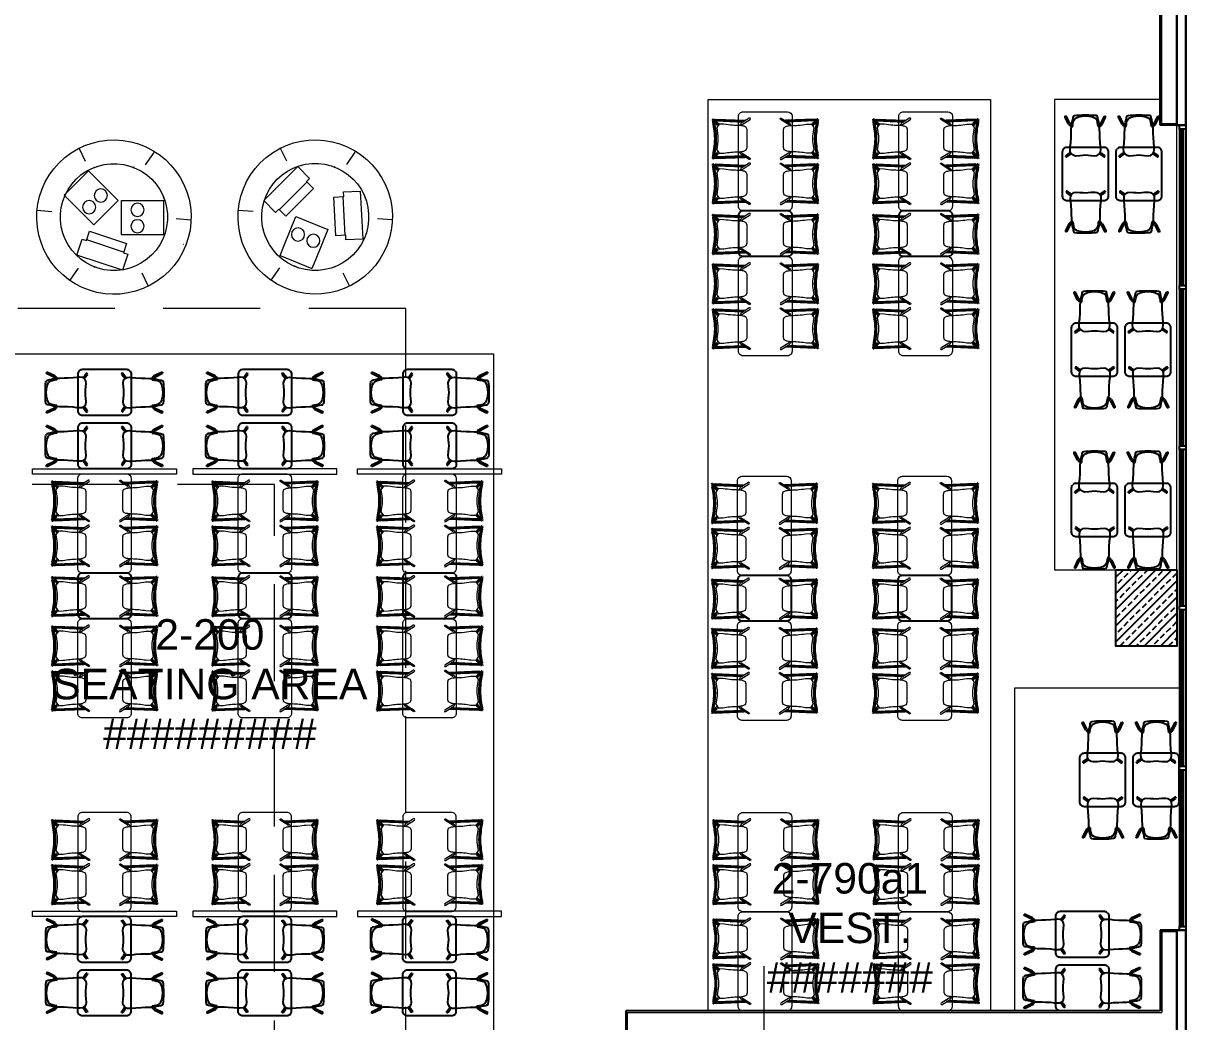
# Model space of a CAD drawing. Header units: centimetres. Extents: x -678439 to 55805, y -426864 to 17948.
# Drawn here: x 48759 to 50281, y 11672 to 12980 of the extents above; entities that cross this region are included whole.
import ezdxf
from ezdxf.enums import TextEntityAlignment as Align

# ---------------------------------------------------------------- set-up
doc = ezdxf.new("R2010")
doc.units = ezdxf.units.CM
doc.header["$LTSCALE"] = 0.01
doc.header["$MEASUREMENT"] = 0
doc.linetypes.add('HIDDEN', pattern=[9.525, 6.35, -3.175])
doc.layers.get('0').update_dxf_attribs({"lineweight": 0})
for name, color, linetype, lineweight in [('AG-Furniture', 9, 'Continuous', 9), ('AG-Wall', 4, 'Continuous', 20), ('AI-040', 2, 'Continuous', 20), ('AI-040 @ 250', 2, 'Continuous', 20), ('Cephe Duvarı', 3, 'Continuous', 30), ('shaft', 3, 'Continuous', 20), ('SP1-Equipment', 4, 'Continuous', 9)]:
    doc.layers.add(name, color=color, linetype=linetype, lineweight=lineweight)
for name, color, linetype in [('AG-PLASTER', 73, 'Continuous'), ('AI-120', 4, 'Continuous'), ('V-0_Hatch_Concrete', 252, 'Continuous'), ('V-2_Column', 160, 'Continuous')]:
    doc.layers.add(name, color=color, linetype=linetype)
doc.styles.add('Arial', font='arial.ttf')

# ---------------------------------------------------------------- blocks, each defined once
blk = doc.blocks.new('150714_ARSA$0$KOLON 80X120')
at = {"layer": 'V-0_Hatch_Concrete'}
h = blk.add_hatch(dxfattribs=at)
h.set_pattern_fill('ANSI33', color=256, scale=60)
h.set_pattern_definition([(45, (-19036.79, -4512.143), (-10.606602, 10.606602), []), (45, (-19026.183, -4512.143), (-10.606602, 10.606602), [7.5, -3.75])])
h.paths.add_polyline_path([(0, 100), (80, 100), (80, 0), (0, 0)])
at = {"layer": 'V-2_Column'}
blk.add_lwpolyline([(0, 100), (80, 100), (80, 0), (0, 0), (0, 100)], dxfattribs=at)
blk = doc.blocks.new('PSN_Cold Line Coffee Machine')
at = {"layer": 'SP1-Equipment', "color": 7, "linetype": 'Continuous', "lineweight": 13}
for p, q in [((451, 552), (0, 552)), ((0, 552), (0, 130)), ((451, 130), (451, 552)), ((0, 130), (0, 0)), ((451, 0), (451, 130)), ((451, 0), (0, 0))]:
    blk.add_line(p, q, dxfattribs=at)
for centre, radius in [((121, 343), 86), ((337, 344), 86.3)]:
    blk.add_circle(centre, radius, dxfattribs=at)
blk = doc.blocks.new('PSN_Cold Line Softdrink dispensing Tower')
at = {"layer": 'SP1-Equipment', "color": 7, "linetype": 'Continuous', "lineweight": 13}
for p, q in [((61, 350), (61, 220)), ((570, 350), (61, 350)), ((570, 220), (570, 350)), ((0, 220), (0, 0)), ((61, 220), (0, 220)), ((61, 230), (570, 230)), ((630, 220), (570, 220)), ((630, 0), (630, 220)), ((0, 0), (630, 0))]:
    blk.add_line(p, q, dxfattribs=at)
blk = doc.blocks.new('SSN_Beverage island round')
at = {"layer": 'SP1-Equipment', "color": 7, "linetype": 'Continuous', "lineweight": 13}
for p, q in [((739, 1985), (642, 1952)), ((839, 2007), (739, 1985)), ((940, 2020), (839, 2007)), ((1043, 2021), (940, 2020)), ((1145, 2013), (1043, 2021)), ((1246, 1994), (1145, 2013)), ((1344, 1966), (1246, 1994)), ((460, 1858), (377, 1798)), ((548, 1910), (460, 1858)), ((642, 1952), (548, 1910)), ((1439, 1927), (1344, 1966)), ((1529, 1879), (1439, 1927)), ((1615, 1822), (1529, 1879)), ((300, 1730), (231, 1655)), ((377, 1798), (300, 1730)), ((802, 1680), (723, 1650)), ((885, 1701), (802, 1680)), ((969, 1711), (885, 1701)), ((1053, 1711), (969, 1711)), ((1137, 1701), (1053, 1711)), ((1220, 1680), (1137, 1701)), ((1299, 1650), (1220, 1680)), ((1270, 1661), (1220, 1680)), ((1694, 1757), (1615, 1822)), ((1765, 1684), (1694, 1757)), ((1830, 1604), (1765, 1684)), ((170, 1572), (118, 1484)), ((231, 1655), (170, 1572)), ((579, 1563), (515, 1507)), ((648, 1611), (579, 1563)), ((723, 1650), (648, 1611)), ((744, 1658), (762, 1666)), ((1297, 1650), (1270, 1661)), ((1299, 1650), (1297, 1650)), ((1374, 1611), (1299, 1650)), ((1444, 1563), (1374, 1611)), ((1507, 1507), (1444, 1563)), ((1858, 1561), (1830, 1604)), ((1886, 1518), (1858, 1561)), ((74, 1392), (41, 1295)), ((118, 1484), (74, 1392)), ((411, 1374), (372, 1299)), ((459, 1443), (411, 1374)), ((515, 1507), (459, 1443)), ((1563, 1443), (1507, 1507)), ((1611, 1374), (1563, 1443)), ((1651, 1299), (1611, 1374)), ((1932, 1427), (1886, 1518)), ((1970, 1332), (1932, 1427)), ((41, 1295), (17, 1195)), ((342, 1219), (321, 1137)), ((372, 1299), (342, 1219)), ((360, 1269), (362, 1272)), ((1681, 1219), (1651, 1299)), ((1654, 1288), (1651, 1299)), ((1658, 1279), (1654, 1288)), ((1681, 1219), (1658, 1279)), ((1658, 1279), (1666, 1260)), ((1701, 1137), (1681, 1219)), ((1997, 1233), (1970, 1332)), ((2015, 1132), (1997, 1233)), ((3, 1094), (0, 991)), ((17, 1195), (3, 1094)), ((321, 1137), (311, 1053)), ((1711, 1053), (1701, 1137)), ((2022, 1030), (2015, 1132)), ((0, 991), (7, 889)), ((311, 1053), (311, 968)), ((311, 968), (321, 884)), ((1701, 884), (1711, 968)), ((1711, 968), (1711, 1053)), ((2005, 826), (2019, 928)), ((2019, 928), (2022, 1030)), ((7, 889), (25, 788)), ((25, 788), (52, 689)), ((321, 884), (342, 802)), ((342, 802), (372, 723)), ((1651, 723), (1681, 802)), ((1681, 802), (1701, 884)), ((1982, 727), (2005, 826)), ((52, 689), (90, 594)), ((363, 744), (356, 761)), ((372, 723), (411, 648)), ((411, 648), (459, 578)), ((1563, 578), (1611, 648)), ((1611, 648), (1651, 723)), ((1662, 752), (1659, 745)), ((1905, 537), (1948, 630)), ((1948, 630), (1982, 727)), ((90, 594), (137, 503)), ((137, 503), (164, 460)), ((164, 460), (192, 417)), ((459, 578), (515, 515)), ((515, 515), (579, 459)), ((579, 459), (648, 411)), ((1374, 411), (1444, 459)), ((1444, 459), (1507, 515)), ((1507, 515), (1563, 578)), ((1852, 449), (1905, 537)), ((192, 417), (257, 337)), ((257, 337), (329, 264)), ((648, 411), (723, 371)), ((723, 371), (802, 341)), ((723, 371), (753, 360)), ((753, 360), (752, 360)), ((753, 360), (802, 341)), ((802, 341), (885, 321)), ((885, 321), (969, 311)), ((969, 311), (1053, 311)), ((1053, 311), (1137, 321)), ((1137, 321), (1220, 341)), ((1220, 341), (1299, 371)), ((1299, 371), (1374, 411)), ((1722, 291), (1791, 367)), ((1791, 367), (1852, 449)), ((329, 264), (408, 199)), ((408, 199), (493, 142)), ((1474, 112), (1562, 163)), ((1562, 163), (1645, 223)), ((1645, 223), (1722, 291)), ((493, 142), (583, 94)), ((583, 94), (678, 56)), ((678, 56), (777, 27)), ((777, 27), (877, 8)), ((877, 8), (979, 0)), ((979, 0), (1082, 2)), ((1082, 2), (1183, 14)), ((1183, 14), (1283, 37)), ((1283, 37), (1380, 69)), ((1370, 97), (1372, 99)), ((1380, 69), (1474, 112))]:
    blk.add_line(p, q, dxfattribs=at)
at = {"layer": 'SP1-Equipment', "color": 7, "linetype": 'Continuous', "lineweight": 20}
for p, q in [((941, 1824), (926, 2018)), ((1679, 1480), (1839, 1590)), ((281, 1384), (106, 1468)), ((1742, 647), (1917, 563)), ((324, 596), (164, 486)), ((1030, 195), (1045, 1))]:
    blk.add_line(p, q, dxfattribs=at)
blk = doc.blocks.new('A$C10196342')
at = {"layer": 'SP1-Equipment', "color": 7, "linetype": 'Continuous', "lineweight": 13, "zscale": 1000}
for name, p, xscale, rotation in [('SSN_Beverage island round', (-12112, -43768), -1, 90), ('SSN_Beverage island round', (-9476, -43766), -1, 90), ('PSN_Cold Line Softdrink dispensing Tower', (-11161, -44561), -1, 225.0000000000032), ('PSN_Cold Line Coffee Machine', (-13776, -44492), -1, 224.9999999999968), ('PSN_Cold Line Softdrink dispensing Tower', (-9897, -44437), -1.000000000000001, 92.98978530149837), ('PSN_Cold Line Coffee Machine', (-12471, -44562), -1, 90), ('PSN_Cold Line Coffee Machine', (-10529, -45452), -1, 337.8521268971078), ('PSN_Cold Line Softdrink dispensing Tower', (-13010, -45475), -1, 341.6443020427711)]:
    blk.add_blockref(name, p, dxfattribs=dict(at, xscale=xscale, rotation=rotation))
blk = doc.blocks.new('*U93')
at = {"style": 'Arial'}
for tag, p in [('NO', (1.676, 0.8)), ('MAHAL', (1.676, -1.8)), ('ALAN', (1.676, -4.4))]:
    blk.add_attdef(tag, text='', height=1.6, dxfattribs=at).set_placement(p, align=Align.MIDDLE_CENTER)
blk = doc.blocks.new('ART_00113592_P')
at = {"color": 0, "linetype": 'Continuous', "lineweight": -3}
for p, q in [((0, -60), (1, -49)), ((0, -540), (0, -60)), ((1, -49), (4, -39)), ((4, -39), (8, -30)), ((8, -30), (14, -21)), ((14, -21), (21, -14)), ((21, -14), (30, -8)), ((30, -8), (39, -4)), ((39, -4), (49, -1)), ((49, -1), (60, 0)), ((60, 0), (640, 0)), ((640, 0), (651, -1)), ((651, -1), (661, -4)), ((661, -4), (670, -8)), ((670, -8), (679, -14)), ((686, -21), (679, -14)), ((692, -30), (686, -21)), ((696, -39), (692, -30)), ((699, -49), (696, -39)), ((700, -60), (699, -49)), ((700, -540), (700, -60)), ((700, -60), (700, -60)), ((1, -551), (0, -540)), ((4, -561), (1, -551)), ((8, -570), (4, -561)), ((14, -579), (8, -570)), ((21, -586), (14, -579)), ((21, -586), (30, -592)), ((30, -592), (39, -596)), ((39, -596), (49, -599)), ((49, -599), (60, -600)), ((60, -600), (640, -600)), ((640, -600), (651, -599)), ((651, -599), (661, -596)), ((661, -596), (670, -592)), ((670, -592), (679, -586)), ((679, -586), (686, -579)), ((686, -579), (692, -570)), ((692, -570), (696, -561)), ((696, -561), (699, -551)), ((699, -551), (700, -540))]:
    blk.add_line(p, q, dxfattribs=at)
blk = doc.blocks.new('ART_00104314_P')
at = {"color": 0, "linetype": 'Continuous', "lineweight": -3}
for p, q in [((225, 0), (268, 0)), ((268, 0), (312, 0)), ((0, -28), (1, -14)), ((46, -123), (0, -28)), ((1, -14), (15, -15)), ((61, -109), (15, -15)), ((46, -123), (62, -139)), ((61, -109), (76, -125)), ((62, -139), (83, -154)), ((76, -125), (85, -131)), ((82, -187), (83, -149)), ((83, -149), (86, -116)), ((84, -154), (100, -150)), ((86, -116), (93, -93)), ((93, -93), (101, -65)), ((100, -150), (104, -120)), ((101, -65), (105, -37)), ((104, -120), (107, -97)), ((105, -37), (107, -27)), ((107, -27), (114, -13)), ((107, -97), (116, -69)), ((114, -13), (126, -6)), ((116, -69), (136, -43)), ((126, -6), (155, -2)), ((136, -43), (159, -32)), ((155, -2), (186, -1)), ((159, -32), (177, -25)), ((177, -25), (198, -20)), ((186, -1), (225, 0)), ((198, -20), (226, -16)), ((226, -16), (268, -12)), ((268, -12), (310, -16)), ((310, -16), (337, -20)), ((312, 0), (349, -1)), ((337, -20), (358, -25)), ((349, -1), (382, -1)), ((358, -25), (376, -32)), ((376, -32), (399, -43)), ((382, -1), (406, -5)), ((419, -71), (399, -43)), ((406, -5), (419, -11)), ((427, -22), (419, -11)), ((430, -120), (419, -71)), ((430, -38), (427, -22)), ((435, -65), (430, -38)), ((434, -150), (430, -120)), ((434, -150), (451, -155)), ((443, -94), (435, -65)), ((448, -117), (443, -94)), ((452, -150), (448, -117)), ((450, -130), (456, -126)), ((452, -153), (469, -141)), ((453, -188), (452, -150)), ((456, -126), (471, -110)), ((469, -141), (486, -124)), ((471, -110), (517, -15)), ((486, -124), (532, -28)), ((517, -15), (531, -15)), ((532, -28), (531, -15)), ((75, -366), (79, -294)), ((79, -294), (80, -245)), ((80, -245), (82, -187)), ((455, -245), (453, -188)), ((457, -294), (455, -245)), ((461, -366), (457, -294)), ((67, -447), (69, -413)), ((67, -451), (67, -447)), ((69, -479), (67, -451)), ((69, -413), (75, -366)), ((466, -414), (461, -366)), ((464, -489), (468, -452)), ((468, -447), (466, -414)), ((468, -452), (468, -447)), ((11, -548), (13, -534)), ((11, -548), (25, -551)), ((13, -534), (51, -507)), ((25, -551), (62, -524)), ((51, -507), (67, -496)), ((62, -524), (79, -512)), ((67, -496), (74, -491)), ((82, -509), (69, -479)), ((79, -512), (82, -510)), ((83, -510), (82, -509)), ((83, -510), (114, -529)), ((114, -529), (141, -534)), ((141, -534), (194, -531)), ((194, -531), (231, -526)), ((231, -526), (268, -525)), ((268, -525), (303, -526)), ((303, -526), (341, -530)), ((341, -530), (392, -534)), ((392, -534), (419, -530)), ((419, -530), (450, -512)), ((450, -512), (464, -489)), ((450, -512), (450, -512)), ((451, -511), (452, -511)), ((452, -511), (468, -523)), ((461, -493), (463, -495)), ((463, -495), (480, -507)), ((468, -523), (506, -550)), ((480, -507), (518, -534)), ((506, -550), (520, -548)), ((520, -548), (518, -534))]:
    blk.add_line(p, q, dxfattribs=at)
blk = doc.blocks.new('ART_80113588_P')
at = {"color": 0}
blk.add_lwpolyline([(60, 0), (1239, 0, -0.414214), (1299, -60), (1299, -641, -0.414214), (1239, -701), (60, -701, -0.414416), (0, -641), (0, -60, -0.414011)], format="xyb", close=True, dxfattribs=at)
blk = doc.blocks.new('ART_00179724_P')
at = {"color": 0, "linetype": 'Continuous', "lineweight": -3}
for p, q in [((17, -449), (33, -76)), ((33, -76), (34, -69)), ((33, -448), (48, -91)), ((510, -448), (496, -91)), ((511, -76), (509, -69)), ((526, -449), (511, -76)), ((22, -470), (17, -449)), ((36, -463), (33, -448)), ((36, -462), (73, -424)), ((50, -475), (90, -435)), ((73, -424), (81, -419)), ((81, -419), (86, -415)), ((90, -435), (97, -430)), ((97, -430), (102, -427)), ((171, -458), (203, -455)), ((203, -455), (236, -453)), ((236, -453), (272, -452)), ((272, -452), (307, -453)), ((307, -453), (341, -455)), ((341, -455), (372, -458)), ((440, -426), (447, -430)), ((447, -430), (453, -435)), ((493, -475), (453, -435)), ((456, -414), (462, -419)), ((462, -419), (470, -424)), ((508, -462), (470, -424)), ((507, -463), (510, -448)), ((522, -470), (526, -449)), ((13, -494), (14, -484)), ((13, -494), (22, -499)), ((14, -484), (24, -473)), ((35, -486), (22, -470)), ((22, -499), (31, -495)), ((31, -495), (38, -487)), ((35, -486), (53, -493)), ((48, -474), (36, -463)), ((48, -474), (55, -477)), ((53, -493), (90, -487)), ((55, -477), (87, -471)), ((87, -471), (114, -466)), ((90, -487), (116, -482)), ((114, -466), (142, -462)), ((116, -482), (144, -478)), ((142, -462), (171, -458)), ((144, -478), (173, -474)), ((173, -474), (204, -471)), ((204, -471), (237, -469)), ((237, -469), (272, -468)), ((272, -468), (307, -469)), ((307, -469), (340, -471)), ((340, -471), (370, -474)), ((370, -474), (399, -478)), ((372, -458), (402, -462)), ((399, -478), (427, -482)), ((402, -462), (430, -466)), ((427, -482), (454, -487)), ((430, -466), (457, -471)), ((454, -487), (490, -493)), ((457, -471), (489, -477)), ((489, -477), (496, -474)), ((490, -493), (509, -486)), ((496, -474), (507, -463)), ((513, -495), (505, -487)), ((509, -486), (522, -470)), ((513, -495), (522, -499)), ((530, -484), (519, -473)), ((522, -499), (530, -494)), ((530, -494), (530, -484))]:
    blk.add_line(p, q, dxfattribs=at)
for points in [[(100, -122), (90, -116), (83, -110), (17, -5), (8, 0), (0, -5), (0, -15), (66, -121), (75, -127), (98, -142)], [(440, -124), (453, -116), (460, -110), (526, -5), (535, 0), (544, -5), (543, -15), (477, -121), (469, -127), (451, -138), (442, -143)]]:
    blk.add_lwpolyline(points)
blk.add_lwpolyline([(416, -442), (462, -410), (461, -347, -0.042505), (443, -163, 0.031757), (440, -124, 0.005161), (436, -94, 0.080654), (434, -87), (417, -54), (388, -45), (152, -45), (123, -54), (108, -84), (105, -94), (102, -110, 0.034931), (96, -197, -0.019565), (95, -234, -0.013196), (80, -347), (78, -410), (124, -442), (237, -425), (303, -425)], format="xyb", close=True)
blk = doc.blocks.new('A$C4C4F46C8')
at = {"layer": 'AG-Furniture', "color": 251}
for points, elevation in [([(-5738, 14962), (-2043, 14962), (-2043, 3018), (-5738, 3018)], 833), ([(-16654, 11630), (-8550, 11630), (-8550, 2742), (-16654, 2742)], 427), ([(-1726, 3030), (180, 3030), (180, 4075), (435, 4075), (435, 7250), (-1726, 7250)], -724)]:
    blk.add_lwpolyline(points, close=True, dxfattribs=dict(at, elevation=elevation))
blk.add_lwpolyline([(-1205, 8800), (400, 8800), (400, 14625), (180, 14625), (180, 14962), (-1205, 14962)], close=True, dxfattribs=at)
at = {"layer": 'AG-Furniture'}
for points in [[(-14587, 10122), (-12702, 10122), (-12702, 10052), (-14587, 10052)], [(-12487, 10052), (-10602, 10052), (-10602, 10122), (-12487, 10122)], [(-10330, 10122), (-8445, 10122), (-8445, 10052), (-10330, 10052)], [(-14587, 4324), (-12702, 4324), (-12702, 4254), (-14587, 4254)], [(-12487, 4254), (-10602, 4254), (-10602, 4324), (-12487, 4324)], [(-10330, 4254), (-8445, 4254), (-8445, 4324), (-10330, 4324)]]:
    blk.add_lwpolyline(points, close=True, dxfattribs=at)
at = {"layer": 'AG-Furniture', "ltscale": 0.3}
for name, p, rotation in [('ART_80113588_P', (-4641, 14802, 2060), 270), ('ART_80113588_P', (-2541, 14802, 2060), 270), ('ART_00179724_P', (-5186, 14719, 1030), 270), ('ART_00179724_P', (-3086, 14719, 1030), 270), ('ART_00104314_P', (-1066, 14760, -777), 359.9999879412392), ('ART_00104314_P', (-366, 14760, -777), 359.9999879412392), ('ART_00113592_P', (-1098, 13635, -57), 89.99998794123918), ('ART_00113592_P', (-398, 13635, -57), 89.99998794123918), ('ART_00179724_P', (-5186, 14130, 1030), 270), ('ART_00179724_P', (-3086, 14130, 1030), 270), ('ART_00104314_P', (-530, 13211, -777), 179.9999879412391), ('ART_00104314_P', (170, 13211, -777), 179.9999879412391), ('ART_00179724_P', (-5186, 13467, 1030), 270), ('ART_00113592_P', (-4642, 12903, 2060), 180), ('ART_00179724_P', (-3086, 13467, 1030), 270), ('ART_00113592_P', (-2542, 12903, 2060), 180), ('ART_00179724_P', (-5186, 12820, 1030), 270), ('ART_80113588_P', (-4641, 12903, 2060), 270), ('ART_00179724_P', (-3086, 12820, 1030), 270), ('ART_80113588_P', (-2542, 12903, 2060), 270), ('ART_00104314_P', (-948, 12457, -777), 359.9999879412392), ('ART_00104314_P', (-948, 12457, -777), 359.9999879412392), ('ART_00104314_P', (-248, 12457, -777), 359.9999879412392), ('ART_00104314_P', (-248, 12457, -777), 359.9999879412392), ('ART_00179724_P', (-5186, 12230, 1030), 270), ('ART_00179724_P', (-3086, 12230, 1030), 270), ('ART_00113592_P', (-980, 11332, -57), 89.99998794123918), ('ART_00113592_P', (-980, 11332, -57), 89.99998794123918), ('ART_00113592_P', (-280, 11332, -57), 89.99998794123918), ('ART_00113592_P', (-280, 11332, -57), 89.99998794123918), ('ART_00113592_P', (-13295, 10822), 180), ('ART_00113592_P', (-13295, 10822), 180), ('ART_00113592_P', (-11195, 10822), 180), ('ART_00113592_P', (-11195, 10822), 180), ('ART_00113592_P', (-9038, 10822), 180), ('ART_00113592_P', (-9038, 10822), 180), ('ART_00104314_P', (-412, 10907, -777), 179.9999879412391), ('ART_00104314_P', (-412, 10907, -777), 179.9999879412391), ('ART_00104314_P', (288, 10907, -777), 179.9999879412391), ('ART_00104314_P', (288, 10907, -777), 179.9999879412391), ('ART_00104314_P', (-14420, 10854, -720), 90), ('ART_00104314_P', (-14420, 10854, -720), 90), ('ART_00104314_P', (-12870, 11390, -720), 270), ('ART_00104314_P', (-12870, 11390, -720), 270), ('ART_00104314_P', (-12320, 10854, -720), 90), ('ART_00104314_P', (-12320, 10854, -720), 90), ('ART_00104314_P', (-10770, 11390, -720), 270), ('ART_00104314_P', (-10770, 11390, -720), 270), ('ART_00104314_P', (-10163, 10854, -720), 90), ('ART_00104314_P', (-10163, 10854, -720), 90), ('ART_00104314_P', (-8613, 11390, -720), 270), ('ART_00104314_P', (-8613, 11390, -720), 270), ('ART_00104314_P', (-14420, 10154, -720), 90), ('ART_00104314_P', (-14420, 10154, -720), 90), ('ART_00113592_P', (-13295, 10122), 180), ('ART_00113592_P', (-13295, 10122), 180), ('ART_00104314_P', (-12870, 10690, -720), 270), ('ART_00104314_P', (-12870, 10690, -720), 270), ('ART_00104314_P', (-12320, 10154, -720), 90), ('ART_00104314_P', (-12320, 10154, -720), 90), ('ART_00113592_P', (-11195, 10122), 180), ('ART_00113592_P', (-11195, 10122), 180), ('ART_00104314_P', (-10770, 10690, -720), 270), ('ART_00104314_P', (-10770, 10690, -720), 270), ('ART_00104314_P', (-10163, 10154, -720), 90), ('ART_00104314_P', (-10163, 10154, -720), 90), ('ART_00113592_P', (-9038, 10122), 180), ('ART_00113592_P', (-9038, 10122), 180), ('ART_00104314_P', (-8613, 10690, -720), 270), ('ART_00104314_P', (-8613, 10690, -720), 270), ('ART_00104314_P', (-948, 10357, -777), 359.9999879412392), ('ART_00104314_P', (-948, 10357, -777), 359.9999879412392), ('ART_00104314_P', (-248, 10357, -777), 359.9999879412392), ('ART_00104314_P', (-248, 10357, -777), 359.9999879412392), ('ART_80113588_P', (-13295, 10056, 1030), 270), ('ART_80113588_P', (-13295, 10056, 1030), 270), ('ART_80113588_P', (-11195, 10056, 1030), 270), ('ART_80113588_P', (-11195, 10056, 1030), 270), ('ART_80113588_P', (-9038, 10056, 1030), 270), ('ART_80113588_P', (-9038, 10056, 1030), 270), ('ART_00179724_P', (-13840, 9973), 270), ('ART_00179724_P', (-11740, 9973), 270), ('ART_00179724_P', (-9583, 9973), 270), ('ART_00179724_P', (-5198, 9942), 270), ('ART_80113588_P', (-4654, 10025, 1030), 270), ('ART_80113588_P', (-4654, 10025, 1030), 270), ('ART_00179724_P', (-3090, 9942), 270), ('ART_80113588_P', (-2554, 10025, 1030), 270), ('ART_00113592_P', (-980, 9232, -57), 89.99998794123918), ('ART_00113592_P', (-980, 9232, -57), 89.99998794123918), ('ART_00113592_P', (-280, 9232, -57), 89.99998794123918), ('ART_00113592_P', (-280, 9232, -57), 89.99998794123918), ('ART_00179724_P', (-13840, 9384), 270), ('ART_00179724_P', (-11740, 9384), 270), ('ART_00179724_P', (-9583, 9384), 270), ('ART_00179724_P', (-5198, 9352), 270), ('ART_00179724_P', (-3090, 9352), 270), ('ART_00104314_P', (-412, 8807, -777), 179.9999879412391), ('ART_00104314_P', (-412, 8807, -777), 179.9999879412391), ('ART_00104314_P', (288, 8807, -777), 179.9999879412391), ('ART_00104314_P', (288, 8807, -777), 179.9999879412391), ('ART_00179724_P', (-13840, 8721), 270), ('ART_00113592_P', (-13295, 8157, 1030), 180), ('ART_00113592_P', (-13295, 8157, 1030), 180), ('ART_00179724_P', (-11740, 8721), 270), ('ART_00113592_P', (-11195, 8157, 1030), 180), ('ART_00113592_P', (-11195, 8157, 1030), 180), ('ART_00179724_P', (-9583, 8721), 270), ('ART_00113592_P', (-9038, 8157, 1030), 180), ('ART_00113592_P', (-9038, 8157, 1030), 180), ('ART_00179724_P', (-5198, 8689), 270), ('ART_00113592_P', (-4654, 8126, 1030), 180), ('ART_00113592_P', (-4654, 8126, 1030), 180), ('ART_00179724_P', (-3090, 8689), 270), ('ART_00113592_P', (-2554, 8126, 1030), 180), ('ART_00179724_P', (-13840, 8074), 270), ('ART_80113588_P', (-13295, 8157, 1030), 270), ('ART_80113588_P', (-13295, 8157, 1030), 270), ('ART_00179724_P', (-11740, 8074), 270), ('ART_80113588_P', (-11195, 8157, 1030), 270), ('ART_80113588_P', (-11195, 8157, 1030), 270), ('ART_00179724_P', (-9583, 8074), 270), ('ART_80113588_P', (-9038, 8157, 1030), 270), ('ART_80113588_P', (-9038, 8157, 1030), 270), ('ART_80113588_P', (-4654, 8125, 1030), 270), ('ART_80113588_P', (-4654, 8125, 1030), 270), ('ART_80113588_P', (-2554, 8125, 1030), 270), ('ART_00179724_P', (-5198, 8042), 270), ('ART_00179724_P', (-3090, 8042), 270), ('ART_00179724_P', (-13840, 7484), 270), ('ART_00179724_P', (-11740, 7484), 270), ('ART_00179724_P', (-9583, 7484), 270), ('ART_00179724_P', (-5198, 7453), 270), ('ART_00179724_P', (-3090, 7453), 270), ('ART_00104314_P', (-840, 6819), 359.9999879412392), ('ART_00104314_P', (-840, 6819), 359.9999879412392), ('ART_00104314_P', (-140, 6819), 359.9999879412392), ('ART_00104314_P', (-140, 6819), 359.9999879412392), ('ART_00113592_P', (-873, 5695, 720), 89.99998794123918), ('ART_00113592_P', (-873, 5695, 720), 89.99998794123918), ('ART_00113592_P', (-173, 5695, 720), 89.99998794123918), ('ART_00113592_P', (-173, 5695, 720), 89.99998794123918), ('ART_00104314_P', (-305, 5270), 179.9999879412391), ('ART_00104314_P', (-305, 5270), 179.9999879412391), ('ART_00104314_P', (395, 5270), 179.9999879412391), ('ART_00104314_P', (395, 5270), 179.9999879412391), ('ART_00179724_P', (-13839, 5535), 270), ('ART_00179724_P', (-11739, 5535), 270), ('ART_00179724_P', (-9582, 5535), 270), ('ART_00179724_P', (-5181, 5535, -1030), 270), ('ART_80113588_P', (-4645, 5618), 270), ('ART_80113588_P', (-4645, 5618), 270), ('ART_00179724_P', (-3081, 5535, -1030), 270), ('ART_80113588_P', (-2545, 5618), 270), ('ART_80113588_P', (-2545, 5618), 270), ('ART_00179724_P', (-13839, 4946), 270), ('ART_00179724_P', (-11739, 4946), 270), ('ART_00179724_P', (-9582, 4946), 270), ('ART_00179724_P', (-5181, 4946, -1030), 270), ('ART_00179724_P', (-3081, 4946, -1030), 270), ('ART_80113588_P', (-4645, 4319), 270), ('ART_80113588_P', (-4645, 4319), 270), ('ART_80113588_P', (-2545, 4319), 270), ('ART_80113588_P', (-2545, 4319), 270), ('ART_00104314_P', (-1616, 3752, -720), 89.99998794123916), ('ART_00104314_P', (-1616, 3752, -720), 89.99998794123916), ('ART_00113592_P', (-491, 3720), 179.9999879412391), ('ART_00113592_P', (-491, 3720), 179.9999879412391), ('ART_00104314_P', (-67, 4288, -720), 269.9999879412392), ('ART_00104314_P', (-67, 4288, -720), 269.9999879412392), ('ART_00179724_P', (-5181, 4236, -1030), 270), ('ART_00179724_P', (-3081, 4236, -1030), 270), ('ART_00179724_P', (-5181, 3647, -1030), 270), ('ART_00179724_P', (-3081, 3647, -1030), 270), ('ART_00104314_P', (-1616, 3052, -720), 89.99998794123916), ('ART_00104314_P', (-1616, 3052, -720), 89.99998794123916), ('ART_00113592_P', (-491, 3020), 179.9999879412391), ('ART_00113592_P', (-491, 3020), 179.9999879412391), ('ART_00104314_P', (-67, 3588, -720), 269.9999879412392), ('ART_00104314_P', (-67, 3588, -720), 269.9999879412392)]:
    blk.add_blockref(name, p, dxfattribs=dict(at, rotation=rotation))
at = {"layer": 'AG-Furniture', "ltscale": 0.3, "xscale": -1, "rotation": 90}
for p in [(-4797, 14719, 1030), (-2697, 14719, 1030), (-4797, 14130, 1030), (-2697, 14130, 1030), (-4797, 13467, 1030), (-2697, 13467, 1030), (-4797, 12820, 1030), (-2697, 12820, 1030), (-4797, 12230, 1030), (-2697, 12230, 1030), (-13451, 9973), (-11351, 9973), (-9194, 9973), (-4810, 9942), (-2701, 9942), (-13451, 9384), (-11351, 9384), (-9194, 9384), (-4810, 9352), (-2701, 9352), (-13451, 8721), (-11351, 8721), (-9194, 8721), (-4810, 8689), (-2701, 8689), (-13451, 8074), (-11351, 8074), (-9194, 8074), (-4810, 8042), (-2701, 8042), (-13451, 7484), (-11351, 7484), (-9194, 7484), (-4810, 7453), (-2701, 7453), (-13451, 5535), (-11351, 5535), (-9193, 5535), (-4792, 5535, -1030), (-2692, 5535, -1030), (-13451, 4946), (-11351, 4946), (-9193, 4946), (-4792, 4946, -1030), (-2692, 4946, -1030), (-4792, 4236, -1030), (-2692, 4236, -1030), (-4792, 3647, -1030), (-2692, 3647, -1030)]:
    blk.add_blockref('ART_00179724_P', p, dxfattribs=at)
at = {"layer": 'AG-Furniture', "ltscale": 0.3, "extrusion": (0, 0, -1), "zscale": -1}
for name, p, rotation in [('ART_80113588_P', (13295, 4320, -1030), 90), ('ART_80113588_P', (13295, 4320, -1030), 90), ('ART_80113588_P', (11195, 4320, -1030), 90), ('ART_80113588_P', (11195, 4320, -1030), 90), ('ART_80113588_P', (9038, 4320, -1030), 90), ('ART_80113588_P', (9038, 4320, -1030), 90), ('ART_00104314_P', (14420, 4222, 720), 270), ('ART_00104314_P', (14420, 4222, 720), 270), ('ART_00104314_P', (12870, 3686, 720), 90), ('ART_00104314_P', (12870, 3686, 720), 90), ('ART_00104314_P', (12320, 4222, 720), 270), ('ART_00104314_P', (12320, 4222, 720), 270), ('ART_00104314_P', (10770, 3686, 720), 90), ('ART_00104314_P', (10770, 3686, 720), 90), ('ART_00104314_P', (10163, 4222, 720), 270), ('ART_00104314_P', (10163, 4222, 720), 270), ('ART_00104314_P', (8613, 3686, 720), 90), ('ART_00104314_P', (8613, 3686, 720), 90), ('ART_00104314_P', (14420, 3521, 720), 270), ('ART_00104314_P', (14420, 3521, 720), 270), ('ART_00104314_P', (12870, 2986, 720), 90), ('ART_00104314_P', (12870, 2986, 720), 90), ('ART_00104314_P', (12320, 3521, 720), 270), ('ART_00104314_P', (12320, 3521, 720), 270), ('ART_00104314_P', (10770, 2986, 720), 90), ('ART_00104314_P', (10770, 2986, 720), 90), ('ART_00104314_P', (10163, 3521, 720), 270), ('ART_00104314_P', (10163, 3521, 720), 270), ('ART_00104314_P', (8613, 2986, 720), 90), ('ART_00104314_P', (8613, 2986, 720), 90)]:
    blk.add_blockref(name, p, dxfattribs=dict(at, rotation=rotation))
for p in [(13295, 4254), (13295, 4254), (11195, 4254), (11195, 4254), (9038, 4254), (9038, 4254), (13295, 3554), (13295, 3554), (11195, 3554), (11195, 3554), (9038, 3554), (9038, 3554)]:
    blk.add_blockref('ART_00113592_P', p, dxfattribs=at)

msp = doc.modelspace()

# ---------------------------------------------------------------- linework, layer by layer
at = {"layer": 'AG-PLASTER'}
for p, q in [((50247.7, 12846.4), (50247.7, 13003.9)), ((50269.7, 12846.4), (50247.7, 12846.4)), ((50269.7, 11791.4), (50247.7, 11791.4)), ((50247.7, 11791.4), (50247.7, 11685.9)), ((49547.7, 11685.9), (49547.7, 11605.9)), ((50247.7, 11685.9), (49547.7, 11685.9))]:
    msp.add_line(p, q, dxfattribs=at)
at = {"layer": 'AG-Wall'}
for p, q in [((50249.7, 12848.4), (50249.7, 13003.9)), ((50269.7, 12848.4), (50249.7, 12848.4)), ((50249.7, 11791.4), (50249.7, 11683.9)), ((50269.7, 11789.4), (50249.7, 11789.4)), ((50269.7, 11791.4), (50269.7, 11423.9)), ((49549.7, 11683.9), (50249.7, 11683.9)), ((49549.7, 11683.9), (49549.7, 11607.9))]:
    msp.add_line(p, q, dxfattribs=at)
msp.add_lwpolyline([(50249.7, 13526.9), (50249.7, 13843.9), (50269.7, 13843.9), (50269.7, 12848.4)], dxfattribs=at)
at = {"layer": 'AI-040'}
msp.add_line((49728.8, 11744.2), (49728.8, 11642.6), dxfattribs=at)
at = {"layer": 'AI-120', "linetype": 'Continuous', "lineweight": -3}
for p, q in [((50273.2, 12841.4), (50273.2, 12636.4)), ((50281.2, 12841.4), (50281.2, 12636.4)), ((50273.2, 12631.4), (50273.2, 12426.4)), ((50281.2, 12631.4), (50281.2, 12426.4)), ((50273.2, 12421.4), (50273.2, 12216.4)), ((50281.2, 12421.4), (50281.2, 12216.4)), ((50273.2, 12211.4), (50273.2, 12006.4)), ((50281.2, 12211.4), (50281.2, 12006.4)), ((50273.2, 12001.4), (50273.2, 11796.4)), ((50281.2, 12001.4), (50281.2, 11796.4))]:
    msp.add_line(p, q, dxfattribs=at)
for points in [[(50281.2, 12841.4), (50273.2, 12841.4), (50273.2, 12846.4), (50281.2, 12846.4)], [(50281.2, 12631.4), (50273.2, 12631.4), (50273.2, 12636.4), (50281.2, 12636.4)], [(50281.2, 12421.4), (50273.2, 12421.4), (50273.2, 12426.4), (50281.2, 12426.4)], [(50281.2, 12211.4), (50273.2, 12211.4), (50273.2, 12216.4), (50281.2, 12216.4)], [(50281.2, 12001.4), (50273.2, 12001.4), (50273.2, 12006.4), (50281.2, 12006.4)], [(50281.2, 11791.4), (50273.2, 11791.4), (50273.2, 11796.4), (50281.2, 11796.4)]]:
    msp.add_lwpolyline(points, close=True, dxfattribs=at)
for points in [[(50276.2, 12636.4), (50276.2, 12841.4)], [(50276.6, 12841.4), (50276.6, 12636.4)], [(50277.8, 12841.4), (50277.8, 12636.4)], [(50278.2, 12636.4), (50278.2, 12841.4)], [(50276.2, 12426.4), (50276.2, 12631.4)], [(50276.6, 12631.4), (50276.6, 12426.4)], [(50277.8, 12631.4), (50277.8, 12426.4)], [(50278.2, 12426.4), (50278.2, 12631.4)], [(50276.2, 12216.4), (50276.2, 12421.4)], [(50276.6, 12421.4), (50276.6, 12216.4)], [(50277.8, 12421.4), (50277.8, 12216.4)], [(50278.2, 12216.4), (50278.2, 12421.4)], [(50276.2, 12006.4), (50276.2, 12211.4)], [(50276.6, 12211.4), (50276.6, 12006.4)], [(50277.8, 12211.4), (50277.8, 12006.4)], [(50278.2, 12006.4), (50278.2, 12211.4)], [(50276.2, 11796.4), (50276.2, 12001.4)], [(50276.6, 12001.4), (50276.6, 11796.4)], [(50277.8, 12001.4), (50277.8, 11796.4)], [(50278.2, 11796.4), (50278.2, 12001.4)]]:
    msp.add_lwpolyline(points, dxfattribs=at)
at = {"layer": 'Cephe Duvarı', "ltscale": 1000, "transparency": 33554687}
for p, q in [((50269.7, 17303.9), (50269.7, 12848.4)), ((50269.7, 11791.4), (50269.7, 10463.9))]:
    msp.add_line(p, q, dxfattribs=at)
for points in [[(50189.7, 17303.9), (50189.7, 17315.4), (50281.2, 17315.4), (50281.2, 12846.4), (50269.7, 12846.4), (50269.7, 12848.4)], [(50269.7, 10461.9), (50281.2, 10461.9), (50281.2, 11791.4)]]:
    msp.add_lwpolyline(points, dxfattribs=at)
at = {"layer": 'Cephe Duvarı'}
msp.add_lwpolyline([(50269.7, 11791.4), (50281.2, 11791.4)], dxfattribs=at)

# ---------------------------------------------------------------- block references
at = {"layer": 'AI-040 @ 250', "color": 2, "linetype": 'Continuous', "lineweight": -2, "transparency": 33554610, "xscale": 25, "yscale": 25, "zscale": 25}
for p, values in [((48961.2, 12159.1), {'ALAN': '#########', 'MAHAL': 'SEATING AREA', 'NO': '2-200'}), ((49799.5, 11839.6), {'ALAN': '#######', 'MAHAL': 'VEST.', 'NO': '2-790a1'})]:
    msp.add_blockref('*U93', p, dxfattribs=at).add_auto_attribs(values)
at = {"layer": 'SP1-Equipment', "xscale": 0.1, "yscale": 0.1, "zscale": 0.1}
msp.add_blockref('A$C10196342', (50189.8, 17203.9), dxfattribs=at)
at = {"layer": 'V-2_Column'}
msp.add_blockref('150714_ARSA$0$KOLON 80X120', (50189.7, 12163.9), dxfattribs=at)

# ---------------------------------------------------------------- next in the draw order: linework, layer by layer
at = {"layer": 'shaft', "linetype": 'HIDDEN', "ltscale": 2000}
for points in [[(49463.8, 10787.2), (49549.7, 10802.1), (49463.8, 10816.9), (49532.5, 10802), (49259.7, 10802), (49259.7, 12606.3), (46952.2, 12606.3), (46952.2, 15383.9)], [(49474, 10582), (49549.7, 10593.9), (49473.6, 10605.6), (49541.8, 10593.9), (49087.9, 10593.9), (49087.9, 12375.4), (46172.2, 12375.4), (46172.2, 15293.9)]]:
    msp.add_lwpolyline(points, dxfattribs=at)

# ---------------------------------------------------------------- next in the draw order: block references
at = {"layer": 'AG-Furniture', "xscale": 0.1, "yscale": 0.1, "zscale": 0.1}
msp.add_blockref('A$C4C4F46C8', (50229.7, 11383.9), dxfattribs=at)

doc.saveas('drawing.dxf')
